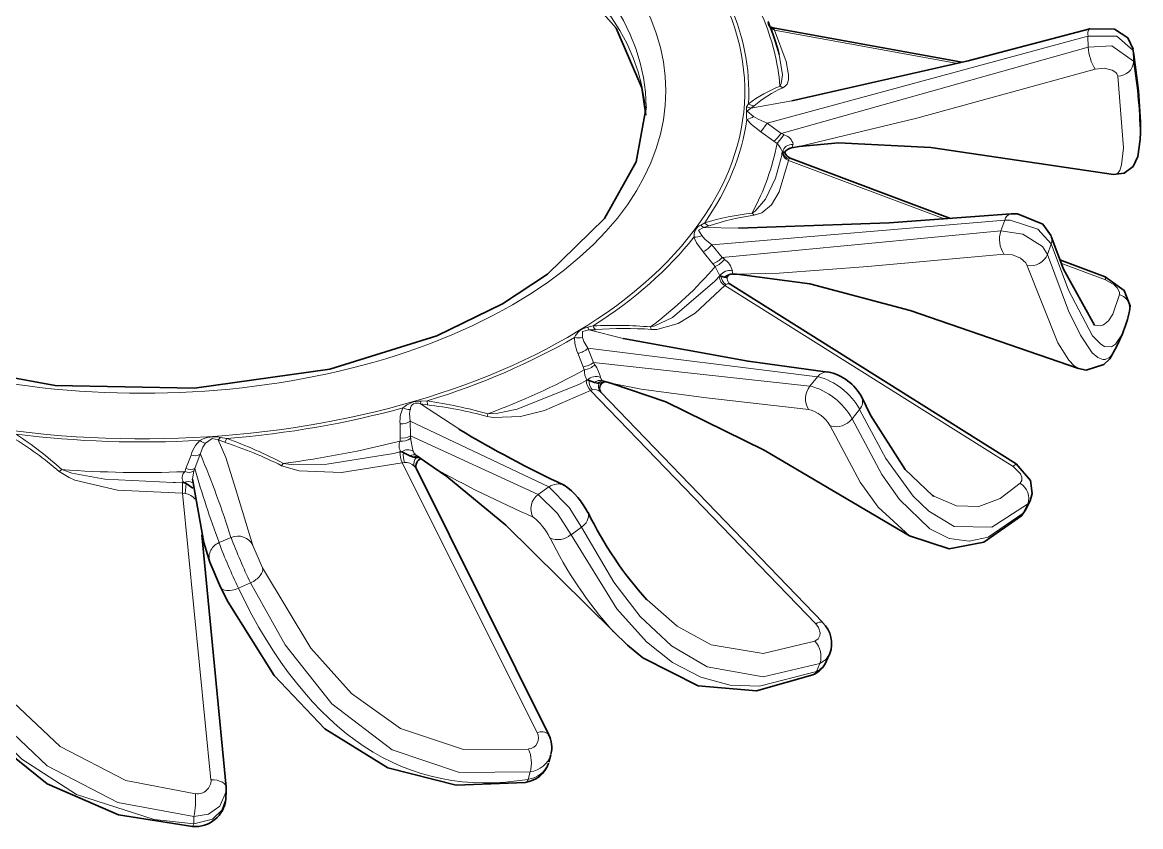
# Model space of a CAD drawing. Extents: x 145 to 857, y 42 to 790.
# Drawn here: x 705.377 to 708.762, y 465.918 to 468.352 of the extents above; entities that cross this region are included whole.
import ezdxf

# ---------------------------------------------------------------- set-up
doc = ezdxf.new("R2010")
doc.units = 0

msp = doc.modelspace()

# ---------------------------------------------------------------- linework, layer by layer
at = {"color": 7, "lineweight": 35, "ltscale": 0.000232085}
msp.add_line((707.6412, 468.3383), (707.6499, 468.335), dxfattribs=at)
at = {"color": 7, "lineweight": 13, "ltscale": 0.000118413}
msp.add_line((707.6527, 468.3311), (707.6499, 468.335), dxfattribs=at)
at = {"color": 7, "lineweight": 35, "ltscale": 0.014519}
msp.add_line((708.2213, 468.2308), (707.6499, 468.335), dxfattribs=at)
at = {"color": 7, "lineweight": 13, "ltscale": 0.025157}
msp.add_line((708.6027, 468.3098), (707.6316, 468.046), dxfattribs=at)
at = {"color": 7, "lineweight": 13, "ltscale": 0.000311298}
msp.add_line((707.643, 468.3328), (707.6543, 468.3275), dxfattribs=at)
at = {"color": 7, "lineweight": 13, "ltscale": 9.90794e-05}
msp.add_line((707.6543, 468.3275), (707.6527, 468.3311), dxfattribs=at)
at = {"color": 7, "lineweight": 13, "ltscale": 0.014057}
msp.add_line((708.2076, 468.2273), (707.6543, 468.3275), dxfattribs=at)
at = {"color": 7, "lineweight": 13, "ltscale": 0.000825777}
msp.add_line((708.6027, 468.3098), (708.6035, 468.2768), dxfattribs=at)
at = {"color": 7, "lineweight": 13, "ltscale": 0.024136}
msp.add_line((707.6741, 468.0156), (708.6035, 468.2768), dxfattribs=at)
at = {"color": 7, "lineweight": 13, "ltscale": 0.000826453}
msp.add_line((708.7395, 468.2668), (708.7411, 468.2338), dxfattribs=at)
at = {"color": 7, "lineweight": 13, "ltscale": 0.000253314}
msp.add_line((707.6707, 468.1588), (707.6793, 468.1536), dxfattribs=at)
at = {"color": 7, "lineweight": 13, "ltscale": 0.000273261}
msp.add_line((707.5752, 468.1053), (707.5689, 468.0963), dxfattribs=at)
at = {"color": 7, "lineweight": 13, "ltscale": 0.000346264}
msp.add_line((707.5689, 468.0963), (707.582, 468.0917), dxfattribs=at)
at = {"color": 7, "lineweight": 13, "ltscale": 0.003154}
msp.add_line((707.7062, 468.1139), (707.582, 468.0917), dxfattribs=at)
at = {"color": 7, "lineweight": 13, "ltscale": 0.000316587}
msp.add_line((707.5924, 468.0989), (707.582, 468.0917), dxfattribs=at)
at = {"color": 7, "lineweight": 13, "ltscale": 0.000411555}
msp.add_line((707.5906, 468.067), (707.6046, 468.0583), dxfattribs=at)
at = {"color": 7, "lineweight": 13, "ltscale": 0.000519169}
msp.add_line((707.5705, 468.0578), (707.5848, 468.0427), dxfattribs=at)
at = {"color": 7, "lineweight": 13, "ltscale": 0.000893185}
msp.add_line((707.6129, 468.0206), (707.5848, 468.0427), dxfattribs=at)
at = {"color": 7, "lineweight": 13, "ltscale": 0.000742921}
msp.add_line((707.6316, 468.046), (707.6046, 468.0583), dxfattribs=at)
at = {"color": 7, "lineweight": 13, "ltscale": 0.000788289}
msp.add_line((707.6129, 468.0206), (707.6316, 468.046), dxfattribs=at)
at = {"color": 7, "lineweight": 13, "ltscale": 0.001306}
msp.add_line((707.6741, 468.0156), (707.6316, 468.046), dxfattribs=at)
at = {"color": 7, "lineweight": 13, "ltscale": 0.001222}
msp.add_line((707.6523, 467.9917), (707.6129, 468.0206), dxfattribs=at)
at = {"color": 7, "lineweight": 13, "ltscale": 0.000857448}
msp.add_line((707.6617, 467.9847), (707.6829, 468.0117), dxfattribs=at)
at = {"color": 7, "lineweight": 13, "ltscale": 0.000240451}
msp.add_line((707.6829, 468.0117), (707.6741, 468.0156), dxfattribs=at)
at = {"color": 7, "lineweight": 35, "ltscale": 0.000510853}
msp.add_line((708.7607, 467.9975), (708.7616, 468.0179), dxfattribs=at)
at = {"color": 7, "lineweight": 13, "ltscale": 0.000293732}
msp.add_line((707.6617, 467.9847), (707.6523, 467.9917), dxfattribs=at)
at = {"color": 7, "lineweight": 13, "ltscale": 7.24913e-05}
msp.add_line((707.7047, 467.9716), (707.7072, 467.973), dxfattribs=at)
at = {"color": 7, "lineweight": 35, "ltscale": 0.000596424}
msp.add_line((707.7289, 467.9757), (707.7054, 467.9716), dxfattribs=at)
at = {"color": 7, "lineweight": 13, "ltscale": 0.00023688}
msp.add_line((707.7072, 467.973), (707.7097, 467.9822), dxfattribs=at)
at = {"color": 7, "lineweight": 35, "ltscale": 2.63408e-05}
msp.add_line((707.6796, 467.9595), (707.6785, 467.9597), dxfattribs=at)
at = {"color": 7, "lineweight": 35, "ltscale": 0.000121557}
msp.add_line((707.6796, 467.9595), (707.6841, 467.9577), dxfattribs=at)
at = {"color": 7, "lineweight": 13, "ltscale": 9.55839e-05}
msp.add_line((707.6967, 467.9335), (707.6978, 467.9372), dxfattribs=at)
at = {"color": 7, "lineweight": 13, "ltscale": 0.012574}
msp.add_line((708.1675, 467.7566), (707.6967, 467.9335), dxfattribs=at)
at = {"color": 7, "lineweight": 35, "ltscale": 0.012947}
msp.add_line((708.1863, 467.758), (707.7017, 467.9408), dxfattribs=at)
at = {"color": 7, "lineweight": 13, "ltscale": 0.000222204}
msp.add_line((707.5861, 467.7744), (707.592, 467.7677), dxfattribs=at)
at = {"color": 7, "lineweight": 13, "ltscale": 0.000351473}
msp.add_line((707.4429, 467.7452), (707.4308, 467.7381), dxfattribs=at)
at = {"color": 7, "lineweight": 13, "ltscale": 0.000280505}
msp.add_line((707.4308, 467.7381), (707.4396, 467.7312), dxfattribs=at)
at = {"color": 7, "lineweight": 13, "ltscale": 0.000419827}
msp.add_line((707.4558, 467.7357), (707.4396, 467.7312), dxfattribs=at)
at = {"color": 7, "lineweight": 13, "ltscale": 0.002645}
msp.add_line((707.5454, 467.7291), (707.4396, 467.7312), dxfattribs=at)
at = {"color": 7, "lineweight": 13, "ltscale": 0.022239}
msp.add_line((708.3509, 467.7527), (707.4645, 467.6779), dxfattribs=at)
at = {"color": 7, "lineweight": 13, "ltscale": 0.000852771}
msp.add_line((708.3509, 467.7527), (708.3389, 467.7207), dxfattribs=at)
at = {"color": 7, "lineweight": 13, "ltscale": 0.000477922}
msp.add_line((707.4103, 467.7014), (707.4183, 467.6841), dxfattribs=at)
at = {"color": 7, "lineweight": 13, "ltscale": 0.00036676}
msp.add_line((707.4338, 467.7062), (707.4434, 467.6951), dxfattribs=at)
at = {"color": 7, "lineweight": 13, "ltscale": 0.000681096}
msp.add_line((707.4645, 467.6779), (707.4434, 467.6951), dxfattribs=at)
at = {"color": 7, "lineweight": 13, "ltscale": 0.021166}
msp.add_line((707.4961, 467.64), (708.3389, 467.7207), dxfattribs=at)
at = {"color": 7, "lineweight": 13, "ltscale": 0.00083863}
msp.add_line((707.4384, 467.6572), (707.4183, 467.6841), dxfattribs=at)
at = {"color": 7, "lineweight": 13, "ltscale": 0.001159}
msp.add_line((707.4677, 467.6212), (707.4384, 467.6572), dxfattribs=at)
at = {"color": 7, "lineweight": 13, "ltscale": 0.001235}
msp.add_line((707.4961, 467.64), (707.4645, 467.6779), dxfattribs=at)
at = {"color": 7, "lineweight": 13, "ltscale": 0.000849157}
msp.add_line((708.4915, 467.6814), (708.4802, 467.6494), dxfattribs=at)
at = {"color": 7, "lineweight": 13, "ltscale": 0.000219239}
msp.add_line((707.5029, 467.6345), (707.4961, 467.64), dxfattribs=at)
at = {"color": 7, "lineweight": 35, "ltscale": 0.003667}
msp.add_line((708.6547, 467.581), (708.5175, 467.6329), dxfattribs=at)
at = {"color": 7, "lineweight": 13, "ltscale": 0.003597}
msp.add_line((708.6557, 467.5724), (708.5211, 467.6232), dxfattribs=at)
at = {"color": 7, "lineweight": 13, "ltscale": 0.000276908}
msp.add_line((707.4745, 467.6125), (707.4677, 467.6212), dxfattribs=at)
at = {"color": 7, "lineweight": 13, "ltscale": 0.000793681}
msp.add_line((707.4884, 467.584), (707.4745, 467.6125), dxfattribs=at)
at = {"color": 7, "lineweight": 13, "ltscale": 0.000232225}
msp.add_line((707.5281, 467.5908), (707.5262, 467.5999), dxfattribs=at)
at = {"color": 7, "lineweight": 35, "ltscale": 6.87027e-05}
msp.add_line((707.5294, 467.5894), (707.5267, 467.5893), dxfattribs=at)
at = {"color": 7, "lineweight": 13, "ltscale": 4.9679e-05}
msp.add_line((707.5295, 467.5894), (707.5281, 467.5908), dxfattribs=at)
at = {"color": 7, "lineweight": 35, "ltscale": 0.000259471}
msp.add_line((707.5295, 467.5894), (707.5399, 467.5892), dxfattribs=at)
at = {"color": 7, "lineweight": 13, "ltscale": 0.000124198}
msp.add_line((707.4773, 467.5719), (707.4739, 467.5682), dxfattribs=at)
at = {"color": 7, "lineweight": 13, "ltscale": 0.000344798}
msp.add_line((707.4865, 467.5822), (707.4773, 467.5719), dxfattribs=at)
at = {"color": 7, "lineweight": 13, "ltscale": 7.29276e-05}
msp.add_line((707.4865, 467.5822), (707.4884, 467.5844), dxfattribs=at)
at = {"color": 7, "lineweight": 35, "ltscale": 8.07996e-05}
msp.add_line((707.4918, 467.5837), (707.4886, 467.5844), dxfattribs=at)
at = {"color": 7, "lineweight": 35, "ltscale": 0.000293477}
msp.add_line((707.4918, 467.5837), (707.503, 467.5803), dxfattribs=at)
at = {"color": 7, "lineweight": 35, "ltscale": 0.000123994}
msp.add_line((707.503, 467.5803), (707.5079, 467.5799), dxfattribs=at)
at = {"color": 7, "lineweight": 13, "ltscale": 0.000120002}
msp.add_line((707.5032, 467.5549), (707.5068, 467.558), dxfattribs=at)
at = {"color": 7, "lineweight": 13, "ltscale": 0.025763}
msp.add_line((708.3762, 467.0073), (707.5032, 467.5549), dxfattribs=at)
at = {"color": 7, "lineweight": 35, "ltscale": 6.44176e-05}
msp.add_line((707.5104, 467.5807), (707.5079, 467.5799), dxfattribs=at)
at = {"color": 7, "lineweight": 35, "ltscale": 9.2778e-05}
msp.add_line((707.5106, 467.5809), (707.5136, 467.5831), dxfattribs=at)
at = {"color": 7, "lineweight": 35, "ltscale": 0.000139524}
msp.add_line((707.5203, 467.5589), (707.5161, 467.5626), dxfattribs=at)
at = {"color": 7, "lineweight": 35, "ltscale": 0.025541}
msp.add_line((708.3851, 467.0151), (707.5203, 467.5589), dxfattribs=at)
at = {"color": 7, "lineweight": 13, "ltscale": 0.000217465}
msp.add_line((708.6557, 467.5724), (708.6547, 467.581), dxfattribs=at)
at = {"color": 7, "lineweight": 13, "ltscale": 0.000426332}
msp.add_line((707.1053, 467.4329), (707.0887, 467.4287), dxfattribs=at)
at = {"color": 7, "lineweight": 13, "ltscale": 0.000222712}
msp.add_line((707.0887, 467.4287), (707.0923, 467.4206), dxfattribs=at)
at = {"color": 7, "lineweight": 13, "ltscale": 0.000497863}
msp.add_line((707.1122, 467.4214), (707.0923, 467.4206), dxfattribs=at)
at = {"color": 7, "lineweight": 13, "ltscale": 0.002683}
msp.add_line((707.1964, 467.3944), (707.0923, 467.4206), dxfattribs=at)
at = {"color": 7, "lineweight": 13, "ltscale": 0.000196436}
msp.add_line((707.2789, 467.4298), (707.2812, 467.4223), dxfattribs=at)
at = {"color": 7, "lineweight": 13, "ltscale": 0.000455843}
msp.add_line((707.0488, 467.3982), (707.0495, 467.38), dxfattribs=at)
at = {"color": 7, "lineweight": 13, "ltscale": 0.000327425}
msp.add_line((707.0728, 467.3982), (707.0767, 467.3857), dxfattribs=at)
at = {"color": 7, "lineweight": 13, "ltscale": 0.000605432}
msp.add_line((707.0894, 467.3651), (707.0767, 467.3857), dxfattribs=at)
at = {"color": 7, "lineweight": 35, "ltscale": 0.001035}
msp.add_line((708.6907, 467.3714), (708.7073, 467.4093), dxfattribs=at)
at = {"color": 7, "lineweight": 13, "ltscale": 0.017505}
msp.add_line((707.7842, 467.2788), (707.0894, 467.3651), dxfattribs=at)
at = {"color": 7, "lineweight": 13, "ltscale": 0.001154}
msp.add_line((707.1063, 467.3221), (707.0894, 467.3651), dxfattribs=at)
at = {"color": 7, "lineweight": 13, "ltscale": 0.001086}
msp.add_line((707.0746, 467.3095), (707.059, 467.35), dxfattribs=at)
at = {"color": 7, "lineweight": 13, "ltscale": 0.01646}
msp.add_line((707.1063, 467.3221), (707.7608, 467.2505), dxfattribs=at)
at = {"color": 7, "lineweight": 13, "ltscale": 0.000195229}
msp.add_line((707.1104, 467.3155), (707.1063, 467.3221), dxfattribs=at)
at = {"color": 7, "lineweight": 13, "ltscale": 0.000258969}
msp.add_line((707.0782, 467.2998), (707.0746, 467.3095), dxfattribs=at)
at = {"color": 7, "lineweight": 13, "ltscale": 0.000151516}
msp.add_line((707.0695, 467.2598), (707.0641, 467.257), dxfattribs=at)
at = {"color": 7, "lineweight": 13, "ltscale": 0.000421145}
msp.add_line((707.0844, 467.2676), (707.0695, 467.2598), dxfattribs=at)
at = {"color": 7, "lineweight": 35, "ltscale": 0.000127015}
msp.add_line((707.0927, 467.2678), (707.0878, 467.2692), dxfattribs=at)
at = {"color": 7, "lineweight": 35, "ltscale": 0.000441834}
msp.add_line((707.0927, 467.2678), (707.1093, 467.2615), dxfattribs=at)
at = {"color": 7, "lineweight": 35, "ltscale": 0.000219965}
msp.add_line((707.1093, 467.2615), (707.1179, 467.2597), dxfattribs=at)
at = {"color": 7, "lineweight": 35, "ltscale": 0.000126685}
msp.add_line((707.1229, 467.2598), (707.1179, 467.2597), dxfattribs=at)
at = {"color": 7, "lineweight": 35, "ltscale": 0.000278703}
msp.add_line((707.1234, 467.2598), (707.1344, 467.2613), dxfattribs=at)
at = {"color": 7, "lineweight": 13, "ltscale": 0.000139409}
msp.add_line((707.1385, 467.2649), (707.1334, 467.2669), dxfattribs=at)
at = {"color": 7, "lineweight": 35, "ltscale": 9.91821e-05}
msp.add_line((707.1371, 467.2628), (707.1337, 467.2608), dxfattribs=at)
at = {"color": 7, "lineweight": 35, "ltscale": 2.79802e-05}
msp.add_line((707.1358, 467.2654), (707.1369, 467.2652), dxfattribs=at)
at = {"color": 7, "lineweight": 35, "ltscale": 0.000573832}
msp.add_line((707.1591, 467.2594), (707.1369, 467.2652), dxfattribs=at)
at = {"color": 7, "lineweight": 35, "ltscale": 0.000153009}
msp.add_line((707.1371, 467.2628), (707.1428, 467.2651), dxfattribs=at)
at = {"color": 7, "lineweight": 13, "ltscale": 0.00091902}
msp.add_line((707.7842, 467.2788), (707.7608, 467.2505), dxfattribs=at)
at = {"color": 7, "lineweight": 13, "ltscale": 0.000154144}
msp.add_line((707.097, 467.2372), (707.1027, 467.2395), dxfattribs=at)
at = {"color": 7, "lineweight": 13, "ltscale": 0.024534}
msp.add_line((707.7787, 466.5314), (707.097, 467.2372), dxfattribs=at)
at = {"color": 7, "lineweight": 35, "ltscale": 0.024218}
msp.add_line((707.8002, 466.5349), (707.1281, 467.2326), dxfattribs=at)
at = {"color": 7, "lineweight": 13, "ltscale": 0.000470051}
msp.add_line((706.5294, 467.1847), (706.5228, 467.1671), dxfattribs=at)
at = {"color": 7, "lineweight": 13, "ltscale": 0.000213906}
msp.add_line((706.584, 467.2055), (706.582, 467.1972), dxfattribs=at)
at = {"color": 7, "lineweight": 13, "ltscale": 0.003488}
msp.add_line((706.6989, 467.1212), (706.582, 467.1972), dxfattribs=at)
at = {"color": 7, "lineweight": 13, "ltscale": 0.000537716}
msp.add_line((706.6032, 467.1938), (706.582, 467.1972), dxfattribs=at)
at = {"color": 7, "lineweight": 13, "ltscale": 0.0004732}
msp.add_line((706.603, 467.2061), (706.584, 467.2055), dxfattribs=at)
at = {"color": 7, "lineweight": 13, "ltscale": 0.000305237}
msp.add_line((706.603, 467.2061), (706.6032, 467.1938), dxfattribs=at)
at = {"color": 7, "lineweight": 13, "ltscale": 0.000320089}
msp.add_line((706.551, 467.18), (706.5489, 467.1674), dxfattribs=at)
at = {"color": 7, "lineweight": 13, "ltscale": 0.00056004}
msp.add_line((706.5515, 467.1451), (706.5489, 467.1674), dxfattribs=at)
at = {"color": 7, "lineweight": 13, "ltscale": 0.000194512}
msp.add_line((706.7862, 467.1667), (706.7847, 467.1591), dxfattribs=at)
at = {"color": 7, "lineweight": 13, "ltscale": 0.000915081}
msp.add_line((707.9117, 467.1803), (707.8888, 467.1517), dxfattribs=at)
at = {"color": 7, "lineweight": 13, "ltscale": 0.001051}
msp.add_line((706.5207, 467.0942), (706.5206, 467.1363), dxfattribs=at)
at = {"color": 7, "lineweight": 13, "ltscale": 0.011616}
msp.add_line((706.9711, 466.9454), (706.5515, 467.1451), dxfattribs=at)
at = {"color": 7, "lineweight": 13, "ltscale": 0.001116}
msp.add_line((706.5518, 467.1005), (706.5515, 467.1451), dxfattribs=at)
at = {"color": 7, "lineweight": 13, "ltscale": 0.000511094}
msp.add_line((705.9148, 467.0865), (705.9016, 467.0709), dxfattribs=at)
at = {"color": 7, "lineweight": 13, "ltscale": 0.000262207}
msp.add_line((705.9775, 467.0955), (705.97, 467.0881), dxfattribs=at)
at = {"color": 7, "lineweight": 13, "ltscale": 0.000536487}
msp.add_line((705.9901, 467.0806), (705.97, 467.0881), dxfattribs=at)
at = {"color": 7, "lineweight": 13, "ltscale": 0.000484656}
msp.add_line((705.9966, 467.0922), (705.9775, 467.0955), dxfattribs=at)
at = {"color": 7, "lineweight": 13, "ltscale": 0.000332729}
msp.add_line((705.9966, 467.0922), (705.9901, 467.0806), dxfattribs=at)
at = {"color": 7, "lineweight": 13, "ltscale": 0.000252574}
msp.add_line((706.5205, 467.0841), (706.5207, 467.0942), dxfattribs=at)
at = {"color": 7, "lineweight": 13, "ltscale": 0.010652}
msp.add_line((706.5518, 467.1005), (706.939, 466.9228), dxfattribs=at)
at = {"color": 7, "lineweight": 13, "ltscale": 0.000179989}
for p, q in [((706.5527, 467.0933), (706.5518, 467.1005)), ((706.5272, 467.019), (706.5343, 467.02))]:
    msp.add_line(p, q, dxfattribs=at)
at = {"color": 7, "lineweight": 13, "ltscale": 0.000575514}
msp.add_line((705.9158, 467.0446), (705.9235, 467.0663), dxfattribs=at)
at = {"color": 7, "lineweight": 13, "ltscale": 0.000351688}
msp.add_line((705.9314, 467.078), (705.9235, 467.0663), dxfattribs=at)
at = {"color": 7, "lineweight": 13, "ltscale": 0.000173784}
msp.add_line((706.5013, 467.047), (706.4946, 467.0454), dxfattribs=at)
at = {"color": 7, "lineweight": 13, "ltscale": 0.000481506}
msp.add_line((706.5201, 467.0514), (706.5013, 467.047), dxfattribs=at)
at = {"color": 7, "lineweight": 35, "ltscale": 0.000163504}
msp.add_line((706.5305, 467.0496), (706.5245, 467.0521), dxfattribs=at)
at = {"color": 7, "lineweight": 35, "ltscale": 0.000556151}
msp.add_line((706.5305, 467.0496), (706.5504, 467.0397), dxfattribs=at)
at = {"color": 7, "lineweight": 13, "ltscale": 0.001085}
msp.add_line((705.8726, 467.0013), (705.8881, 467.0418), dxfattribs=at)
at = {"color": 7, "lineweight": 13, "ltscale": 0.001151}
msp.add_line((705.8994, 467.0016), (705.9158, 467.0446), dxfattribs=at)
at = {"color": 7, "lineweight": 13, "ltscale": 0.000214846}
msp.add_line((706.1672, 467.0167), (706.1621, 467.0098), dxfattribs=at)
at = {"color": 7, "lineweight": 13, "ltscale": 0.02283}
msp.add_line((706.9354, 466.2022), (706.5272, 467.019), dxfattribs=at)
at = {"color": 7, "lineweight": 35, "ltscale": 0.000296517}
msp.add_line((706.5504, 467.0397), (706.5616, 467.0359), dxfattribs=at)
at = {"color": 7, "lineweight": 35, "ltscale": 0.000177732}
msp.add_line((706.5687, 467.0347), (706.5616, 467.0359), dxfattribs=at)
at = {"color": 7, "lineweight": 35, "ltscale": 0.001585}
msp.add_line((706.6204, 467.0052), (706.5687, 467.0419), dxfattribs=at)
at = {"color": 7, "lineweight": 35, "ltscale": 0.000254398}
msp.add_line((706.5692, 467.0347), (706.5793, 467.0337), dxfattribs=at)
at = {"color": 7, "lineweight": 13, "ltscale": 0.000297923}
msp.add_line((708.3762, 467.0073), (708.3851, 467.0151), dxfattribs=at)
at = {"color": 7, "lineweight": 13, "ltscale": 0.000247589}
msp.add_line((705.4968, 466.998), (705.4886, 466.9925), dxfattribs=at)
at = {"color": 7, "lineweight": 13, "ltscale": 0.000260116}
msp.add_line((705.8687, 466.9916), (705.8726, 467.0013), dxfattribs=at)
at = {"color": 7, "lineweight": 13, "ltscale": 0.000640708}
msp.add_line((705.8924, 466.9694), (705.8969, 466.9947), dxfattribs=at)
at = {"color": 7, "lineweight": 13, "ltscale": 0.000185576}
msp.add_line((705.8969, 466.9947), (705.8994, 467.0016), dxfattribs=at)
at = {"color": 7, "lineweight": 13, "ltscale": 0.00026739}
msp.add_line((706.5635, 467.0087), (706.5701, 467.0002), dxfattribs=at)
at = {"color": 7, "lineweight": 35, "ltscale": 0.022477}
msp.add_line((706.9706, 466.1953), (706.5701, 467.0002), dxfattribs=at)
at = {"color": 7, "lineweight": 13, "ltscale": 0.000181594}
msp.add_line((705.8414, 466.9592), (705.8341, 466.9591), dxfattribs=at)
at = {"color": 7, "lineweight": 13, "ltscale": 0.000508264}
msp.add_line((705.8618, 466.9597), (705.8414, 466.9592), dxfattribs=at)
at = {"color": 7, "lineweight": 13, "ltscale": 0.000829485}
msp.add_line((705.8618, 466.9597), (705.8624, 466.9265), dxfattribs=at)
at = {"color": 7, "lineweight": 35, "ltscale": 0.000187765}
msp.add_line((705.873, 466.9556), (705.8666, 466.9594), dxfattribs=at)
at = {"color": 7, "lineweight": 13, "ltscale": 0.000746704}
msp.add_line((705.873, 466.9556), (705.8701, 466.9259), dxfattribs=at)
at = {"color": 7, "lineweight": 35, "ltscale": 0.000626354}
msp.add_line((705.873, 466.9556), (705.8938, 466.9416), dxfattribs=at)
at = {"color": 7, "lineweight": 13, "ltscale": 0.000981363}
msp.add_line((706.9711, 466.9454), (706.939, 466.9228), dxfattribs=at)
at = {"color": 7, "lineweight": 13, "ltscale": 0.021783}
msp.add_line((705.948, 466.0594), (705.8624, 466.9265), dxfattribs=at)
at = {"color": 7, "lineweight": 13, "ltscale": 0.000192806}
msp.add_line((705.8624, 466.9265), (705.8701, 466.9259), dxfattribs=at)
at = {"color": 7, "lineweight": 35, "ltscale": 0.000135872}
msp.add_line((708.1365, 466.9172), (708.1319, 466.9201), dxfattribs=at)
at = {"color": 7, "lineweight": 13, "ltscale": 0.000744512}
msp.add_line((708.407, 466.8665), (708.4201, 466.8932), dxfattribs=at)
at = {"color": 7, "lineweight": 35, "ltscale": 0.000742449}
msp.add_line((708.4147, 466.8774), (708.4279, 466.904), dxfattribs=at)
at = {"color": 7, "lineweight": 13, "ltscale": 0.000332411}
msp.add_line((708.4201, 466.8932), (708.4279, 466.904), dxfattribs=at)
at = {"color": 7, "lineweight": 35, "ltscale": 0.000578437}
msp.add_line((708.4147, 466.8774), (708.4012, 466.8586), dxfattribs=at)
at = {"color": 7, "lineweight": 13, "ltscale": 0.000244455}
msp.add_line((708.407, 466.8665), (708.4012, 466.8586), dxfattribs=at)
at = {"color": 7, "lineweight": 13, "ltscale": 0.000334014}
msp.add_line((708.4147, 466.8774), (708.407, 466.8665), dxfattribs=at)
at = {"color": 7, "lineweight": 13, "ltscale": 0.000978365}
msp.add_line((707.0699, 466.8239), (707.0383, 466.8009), dxfattribs=at)
at = {"color": 7, "lineweight": 35, "ltscale": 0.019178}
msp.add_line((705.994, 466.0369), (705.9202, 466.8004), dxfattribs=at)
at = {"color": 7, "lineweight": 13, "ltscale": 0.000998784}
msp.add_line((706.0094, 466.7927), (705.9727, 466.777), dxfattribs=at)
at = {"color": 7, "lineweight": 13, "ltscale": 0.00186}
msp.add_line((706.1042, 466.7006), (706.0746, 466.7688), dxfattribs=at)
at = {"color": 7, "lineweight": 35, "ltscale": 0.002066}
msp.add_line((705.9445, 466.7179), (705.9771, 466.642), dxfattribs=at)
at = {"color": 7, "lineweight": 13, "ltscale": 0.000999618}
msp.add_line((706.0678, 466.6552), (706.0312, 466.6391), dxfattribs=at)
at = {"color": 7, "lineweight": 35, "ltscale": 0.001471}
msp.add_line((707.1669, 466.5076), (707.2091, 466.4666), dxfattribs=at)
at = {"color": 7, "lineweight": 35, "ltscale": 0.000665997}
msp.add_line((707.8108, 466.417), (707.8212, 466.4415), dxfattribs=at)
at = {"color": 7, "lineweight": 13, "ltscale": 0.00065966}
msp.add_line((707.781, 466.3872), (707.791, 466.4116), dxfattribs=at)
at = {"color": 7, "lineweight": 35, "ltscale": 0.000591522}
msp.add_line((706.9707, 466.1124), (706.9769, 466.1353), dxfattribs=at)
at = {"color": 7, "lineweight": 13, "ltscale": 0.000586948}
msp.add_line((706.9089, 466.0605), (706.9147, 466.0833), dxfattribs=at)
at = {"color": 7, "lineweight": 35, "ltscale": 0.000328121}
msp.add_line((705.994, 466.0369), (705.9943, 466.0237), dxfattribs=at)
at = {"color": 7, "lineweight": 35, "ltscale": 0.000551774}
msp.add_line((705.993, 466.0017), (705.9943, 466.0237), dxfattribs=at)
at = {"color": 7, "lineweight": 13, "ltscale": 0.000554197}
msp.add_line((705.8959, 465.9257), (705.8966, 465.9478), dxfattribs=at)
at = {"color": 7, "lineweight": 13, "ltscale": 0.000222099}
msp.add_line((705.8959, 465.9257), (705.8923, 465.9175), dxfattribs=at)
at = {"color": 7, "lineweight": 35}
for points in [[(704.6495, 468.6412), (704.9371, 468.7715), (705.2728, 468.8596), (705.6894, 468.9007), (706.1099, 468.8754), (706.5016, 468.7857), (706.7967, 468.6604), (707.0286, 468.5007), (707.1744, 468.334), (707.2529, 468.1536), (707.2646, 468.0705)], [(707.7062, 468.1139), (708.2398, 468.2355), (708.6084, 468.3323)], [(708.6084, 468.3323), (708.6834, 468.3306), (708.7236, 468.3043), (708.7392, 468.2701)], [(704.2153, 468.0951), (704.2449, 467.9292), (704.3408, 467.7582), (704.5137, 467.5899), (704.7655, 467.4395), (705.0754, 467.3265), (705.4769, 467.253), (705.8988, 467.2447), (706.3084, 467.3023), (706.6317, 467.403), (706.831, 467.5)], [(707.2653, 468.0951), (707.2357, 467.9292), (707.1397, 467.7582), (706.9669, 467.5899), (706.831, 467.5)], [(708.7607, 467.9975), (708.7542, 467.946), (708.7401, 467.9157), (708.7129, 467.8947), (708.6803, 467.8914)], [(708.6803, 467.8914), (708.1271, 467.9727), (707.8479, 467.9871), (707.7289, 467.9757)], [(707.5454, 467.7291), (708.0009, 467.7448), (708.3701, 467.7724)], [(708.4914, 467.705), (708.4658, 467.7407), (708.3892, 467.7723), (708.3701, 467.7724)], [(708.6225, 467.4354), (708.5284, 467.6047), (708.4918, 467.7038)], [(708.5743, 467.3039), (708.0645, 467.4791), (707.761, 467.5604), (707.5399, 467.5892)], [(708.6547, 467.581), (708.7123, 467.5399), (708.7302, 467.4941), (708.7286, 467.478)], [(707.1964, 467.3944), (707.5741, 467.326), (707.8156, 467.2934)], [(708.6907, 467.3714), (708.6686, 467.3333), (708.6512, 467.316), (708.5971, 467.299), (708.5743, 467.3039)], [(708.0629, 466.798), (707.6227, 467.0569), (707.3247, 467.2029), (707.1591, 467.2594)], [(708.1319, 466.9201), (708.0491, 466.998), (707.9449, 467.1628), (707.9182, 467.217)], [(708.3851, 467.0151), (708.4288, 466.9653), (708.4344, 466.926), (708.4279, 466.904)], [(707.1669, 466.5076), (706.8408, 466.8302), (706.6622, 466.9768), (706.6204, 467.0052)], [(705.8924, 466.9694), (705.9266, 466.7775), (705.9445, 466.7179)], [(708.4012, 466.8586), (708.288, 466.7787), (708.1829, 466.7587), (708.0629, 466.798)], [(705.8923, 465.9175), (705.6686, 465.9532), (705.4529, 466.0471), (705.2583, 466.2025), (705.106, 466.3936), (704.951, 466.6917)], [(706.8999, 466.0511), (706.6909, 466.0429), (706.4841, 466.095), (706.2929, 466.2131), (706.1395, 466.3748), (706.0001, 466.5964), (705.9771, 466.642)], [(707.7703, 466.3765), (707.5992, 466.3289), (707.4227, 466.3434), (707.2554, 466.4283), (707.2091, 466.4666)]]:
    msp.add_lwpolyline(points, dxfattribs=at)
at = {"color": 7, "lineweight": 13}
for points in [[(707.6543, 468.3275), (707.689, 468.233), (707.6967, 468.1925), (707.6962, 468.1776), (707.6919, 468.1648), (707.6876, 468.1591), (707.6793, 468.1536)], [(708.7395, 468.2668), (708.6904, 468.3093), (708.6027, 468.3098)], [(708.6035, 468.2768), (708.6751, 468.2803), (708.7411, 468.2338)], [(707.6682, 468.2541), (707.6781, 468.1931), (707.6747, 468.1666), (707.6707, 468.1588)], [(707.7289, 467.9757), (708.0851, 468.0613), (708.625, 468.2097)], [(708.625, 468.2097), (708.6516, 468.2126), (708.6763, 468.207), (708.6868, 468.2002), (708.6906, 468.1958), (708.6934, 468.1884)], [(708.6934, 468.1884), (708.71, 467.9714), (708.7048, 467.9206), (708.699, 467.9037), (708.6918, 467.8943), (708.6803, 467.8914)], [(707.5689, 468.0963), (707.5688, 468.0616), (707.5705, 468.0578)], [(707.582, 468.0917), (707.5714, 468.0826), (707.5906, 468.067)], [(707.6771, 467.9526), (707.6569, 467.8801), (707.6267, 467.8164), (707.595, 467.7799), (707.5861, 467.7744)], [(707.6967, 467.9335), (707.6678, 467.8382), (707.6446, 467.7996), (707.6152, 467.775), (707.592, 467.7677)], [(707.4396, 467.7312), (707.4239, 467.723), (707.4338, 467.7062)], [(708.4915, 467.6814), (708.4514, 467.7256), (708.3677, 467.7528), (708.3509, 467.7527)], [(708.3389, 467.7207), (708.4061, 467.7104), (708.4651, 467.6732), (708.4802, 467.6494)], [(708.7073, 467.4093), (708.6863, 467.3772), (708.674, 467.3698), (708.6533, 467.3709), (708.6414, 467.3777), (708.6167, 467.4031), (708.544, 467.541), (708.4915, 467.6814)], [(707.5399, 467.5892), (707.6683, 467.5923), (707.937, 467.6129), (708.3488, 467.6505)], [(708.3488, 467.6505), (708.3741, 467.648), (708.3985, 467.6376), (708.4148, 467.6233), (708.4193, 467.615)], [(708.4802, 467.6494), (708.5444, 467.4783), (708.5798, 467.4045), (708.6154, 467.3518), (708.6325, 467.337), (708.6476, 467.3312), (708.6548, 467.3314), (708.6682, 467.3377), (708.6763, 467.346), (708.6907, 467.3714)], [(708.4193, 467.615), (708.5117, 467.3818), (708.5446, 467.3288), (708.5607, 467.3121), (708.5743, 467.3039)], [(707.4739, 467.5682), (707.3454, 467.4587), (707.2913, 467.433), (707.2789, 467.4298)], [(707.5032, 467.5549), (707.4139, 467.4714), (707.3629, 467.4406), (707.2978, 467.4223), (707.2812, 467.4223)], [(708.6986, 467.5284), (708.6987, 467.5341), (708.6924, 467.5469), (708.6825, 467.557), (708.6557, 467.5724)], [(708.6986, 467.5284), (708.6782, 467.468), (708.6653, 467.4482), (708.6503, 467.4363), (708.642, 467.4335), (708.6223, 467.4354)], [(707.0923, 467.4206), (707.0726, 467.4161), (707.0728, 467.3982)], [(707.064, 467.257), (706.8752, 467.1809), (706.8166, 467.1688), (706.7862, 467.1667)], [(707.1591, 467.2594), (707.2505, 467.2416), (707.4483, 467.2153), (707.7578, 467.1795)], [(707.097, 467.2372), (706.9581, 467.1771), (706.8855, 467.1588), (706.8029, 467.1555), (706.7847, 467.1591)], [(707.8888, 467.1517), (707.9787, 466.9835), (708.0322, 466.9078), (708.1245, 466.819), (708.1832, 466.7899), (708.2433, 466.7815), (708.3008, 466.7937), (708.407, 466.8665)], [(708.4201, 466.8932), (708.3116, 466.8235), (708.1976, 466.826), (708.1207, 466.8718), (708.0733, 466.9177), (707.9907, 467.0312), (707.9117, 467.1803)], [(707.8221, 467.1303), (707.9135, 466.9605), (707.9683, 466.8845), (708.0629, 466.798)], [(705.97, 467.0881), (705.9515, 467.0925), (705.9314, 467.078)], [(706.0746, 466.7688), (706.0227, 466.9409), (705.9937, 467.0345), (705.97, 467.0881)], [(706.5272, 467.019), (706.343, 466.9895), (706.2155, 466.994), (706.1621, 467.0098)], [(706.4945, 467.0454), (706.2994, 467.014), (706.1994, 467.0125), (706.1672, 467.0167)], [(705.8624, 466.9265), (705.6655, 466.9358), (705.5365, 466.9664), (705.5194, 466.9737), (705.4886, 466.9925)], [(705.834, 466.959), (705.6273, 466.9686), (705.5268, 466.9875), (705.4968, 466.998)], [(708.3979, 466.9567), (708.4026, 466.965), (708.4025, 466.9755), (708.3985, 466.9851), (708.3762, 467.0073)], [(707.0699, 466.8239), (707.0322, 466.8836), (706.9711, 466.9454)], [(708.3979, 466.9567), (708.337, 466.9103), (708.2728, 466.8866), (708.205, 466.8883), (708.1365, 466.9172)], [(706.939, 466.9228), (706.9971, 466.8654), (707.0383, 466.8009)], [(707.791, 466.4116), (707.6195, 466.3705), (707.45, 466.4014), (707.3422, 466.465), (707.2476, 466.5538), (707.1676, 466.657), (707.0699, 466.8239)], [(707.0383, 466.8009), (707.1771, 466.5763), (707.2665, 466.4771), (707.3451, 466.4146), (707.4312, 466.3695), (707.5196, 466.3457), (707.6088, 466.3424), (707.781, 466.3872)], [(705.9017, 466.0169), (705.6901, 466.057), (705.4917, 466.1597), (705.3149, 466.3263), (705.1788, 466.5261), (705.0806, 466.7307)], [(704.989, 466.686), (705.0931, 466.4691), (705.2344, 466.2624), (705.3755, 466.1219), (705.5413, 466.0147), (705.7761, 465.9386), (705.8959, 465.9257)], [(705.8966, 465.9478), (705.6667, 465.9908), (705.452, 466.1014), (705.2664, 466.2771), (705.1255, 466.4859), (705.0262, 466.6945)], [(706.9097, 466.1524), (706.7123, 466.151), (706.5217, 466.2145), (706.3736, 466.3202), (706.2504, 466.4572), (706.1042, 466.7006)], [(706.9147, 466.0833), (706.701, 466.0813), (706.4965, 466.1498), (706.3144, 466.2888), (706.1724, 466.4678), (706.0678, 466.6552)], [(707.7766, 466.4788), (707.6202, 466.4412), (707.4628, 466.4672), (707.3599, 466.5237), (707.2682, 466.6042)], [(707.7766, 466.4788), (707.7863, 466.4857), (707.7915, 466.4957), (707.7922, 466.5036), (707.7873, 466.5199), (707.7787, 466.5314)], [(705.993, 466.0017), (705.9816, 465.967), (705.9529, 465.94), (705.8959, 465.9257)], [(705.8966, 465.9478), (705.9412, 465.9556), (705.9755, 465.9794), (705.9943, 466.0237)]]:
    msp.add_lwpolyline(points, dxfattribs=at)
for centre, radius, start, end in [((707.6572, 468.3552), 0.0244, 193.1185, 259.493), ((708.6257, 468.3172), 0.0236, 139.0614, 197.7758), ((708.7505, 468.286), 0.1472, 183.5973, 211.3061), ((707.1725, 467.9954), 1.5898, 0.8309, 9.8269), ((708.6937, 468.237), 0.0481, 269.6159, 356.124), ((707.172, 467.9785), 1.5892, 0.6828, 9.2414), ((707.8517, 467.726), 0.4692, 112.6932, 126.0882), ((707.8276, 467.823), 0.3624, 114.154, 130.4433), ((707.5936, 468.1281), 0.0292, 231.1218, 267.7861), ((707.5614, 468.1034), 0.0466, 281.2634, 308.7379), ((707.5782, 468.0805), 0.1157, 309.8096, 325.8713), ((707.6749, 467.9755), 0.0362, 10.9189, 77.6433), ((707.6064, 467.9291), 0.0783, 22.714, 45.1779), ((707.7069, 467.9524), 0.0296, 84.8008, 166.4228), ((707.7106, 467.9427), 0.0305, 96.4391, 150.6168), ((707.7053, 467.9599), 0.0276, 185.5306, 251.9432), ((707.7085, 467.9647), 0.0295, 190.2064, 248.7457), ((707.7018, 467.9372), 0.00378, 91.4106, 180.6488), ((707.6905, 466.9036), 0.8771, 96.8323, 106.3915), ((707.6933, 467.0354), 0.7393, 97.8795, 108.7369), ((708.3765, 467.7479), 0.0257, 104.7628, 169.4786), ((707.4437, 467.7075), 0.0331, 112.9294, 190.2144), ((707.4631, 467.7589), 0.0244, 214.1401, 252.4032), ((707.4127, 467.7491), 0.0478, 267.1637, 296.168), ((708.4177, 467.6956), 0.0827, 162.2843, 213.1672), ((708.4598, 467.6931), 0.0338, 339.8051, 20.6233), ((707.399, 467.733), 0.0855, 297.4392, 319.9426), ((707.4443, 467.6873), 0.0701, 289.4428, 317.5756), ((707.4408, 467.6853), 0.0803, 294.8524, 320.7029), ((707.4714, 467.5869), 0.0568, 13.2756, 56.3668), ((708.4272, 467.673), 0.0583, 262.2045, 336.0167), ((707.5184, 467.5651), 0.0356, 77.3287, 145.8584), ((707.526, 467.5605), 0.0303, 85.9951, 139.2974), ((707.5292, 467.5608), 0.0286, 89.3641, 138.0513), ((707.5217, 467.5852), 0.0354, 184.8377, 238.6764), ((707.5266, 467.5869), 0.0349, 185.2203, 235.6429), ((707.5142, 467.5491), 0.0115, 38.3118, 129.7271), ((707.5364, 467.5786), 0.0259, 175.5567, 218.0641), ((708.6852, 467.4858), 0.0441, 338.7045, 72.5067), ((707.0958, 467.3782), 0.0508, 97.9896, 156.9691), ((707.1719, 466.1811), 1.2534, 85.1011, 93.0481), ((707.1274, 467.438), 0.0226, 193.2464, 227.7606), ((707.2043, 466.3152), 1.1098, 86.0258, 94.7608), ((707.0609, 467.4428), 0.0462, 254.7815, 284.8294), ((707.1666, 467.4009), 0.1189, 190.153, 205.3425), ((707.0481, 467.4104), 0.0614, 280.2777, 312.2782), ((707.0715, 467.364), 0.0546, 273.2749, 309.7078), ((707.0705, 467.357), 0.0577, 277.6959, 313.9181), ((707.1279, 467.2967), 0.0494, 176.4261, 214.5407), ((706.9921, 467.241), 0.1399, 14.8649, 32.2112), ((707.8131, 467.2586), 0.035, 85.9252, 145.0003), ((707.1325, 467.2701), 0.0483, 182.8796, 222.7094), ((707.1138, 467.2429), 0.0368, 68.238, 135.2494), ((707.1364, 467.2673), 0.0437, 179.4323, 219.5136), ((707.1265, 467.2419), 0.0261, 74.7862, 131.3306), ((707.1334, 467.2417), 0.0238, 77.6344, 130.7916), ((707.1462, 467.2495), 0.0249, 155.5231, 219.5894), ((707.1434, 467.2797), 0.0163, 190.1357, 231.826), ((707.8099, 467.2126), 0.062, 142.363, 212.444), ((707.7078, 467.0504), 0.2079, 29.2274, 75.1454), ((707.7303, 467.0784), 0.2085, 29.3378, 74.9507), ((707.11, 467.2162), 0.0244, 45.5928, 107.3209), ((707.8864, 467.2042), 0.0345, 316.6541, 21.9006), ((706.5488, 467.2207), 0.0408, 241.7327, 273.0733), ((706.5815, 467.1305), 0.075, 88.1137, 133.9107), ((706.5713, 467.18), 0.0195, 58.2707, 179.936), ((706.3953, 465.7845), 1.4364, 74.2092, 81.6885), ((706.4521, 465.9039), 1.2986, 75.1594, 83.3189), ((706.6229, 467.1449), 0.1025, 167.5441, 184.814), ((707.7318, 467.0798), 0.1036, 29.2472, 75.3882), ((707.8389, 467.1911), 0.0634, 254.4968, 321.7442), ((706.5246, 467.1827), 0.0464, 265.1448, 305.5686), ((704.8186, 466.2131), 1.028, 49.3125, 59.0854), ((704.7207, 466.1372), 1.1592, 47.9632, 56.5735), ((705.9589, 467.0046), 0.0928, 78.3934, 118.2757), ((705.9387, 467.1115), 0.0345, 226.2565, 257.664), ((705.5275, 465.7943), 1.3799, 62.3721, 70.1232), ((706.5477, 467.0701), 0.0302, 152.6156, 217.5535), ((706.5264, 467.1266), 0.0426, 262.0295, 308.2364), ((706.5292, 467.1353), 0.0418, 258.2539, 302.8623), ((706.7415, 467.1086), 0.1892, 184.6217, 197.3997), ((705.9954, 467.01), 0.1119, 146.9846, 163.4835), ((705.605, 465.8943), 1.247, 63.4588, 72.0137), ((706.6024, 467.0525), 0.0824, 180.753, 203.966), ((706.5436, 467.0263), 0.0317, 55.7211, 127.2506), ((706.5958, 467.0427), 0.0656, 173.9802, 200.3166), ((706.5843, 467.0615), 0.025, 202.0746, 236.7183), ((705.8998, 467.0723), 0.0323, 249.0574, 300.025), ((703.1681, 465.8941), 2.9793, 17.5508, 22.7209), ((706.5364, 466.9821), 0.0379, 44.47, 93.2021), ((706.5615, 467.025), 0.0182, 59.817, 127.1555), ((706.5714, 467.0229), 0.0162, 62.6025, 126.9726), ((706.5925, 467.0154), 0.03, 140.3859, 193.0863), ((705.8846, 466.9734), 0.0236, 131.0963, 217.4689), ((705.8812, 467.0178), 0.0285, 244.6, 304.1594), ((705.8866, 467.0268), 0.0286, 241.2261, 296.8784), ((708.79, 467.8315), 3.0077, 196.0193, 200.5203), ((708.2497, 469.9129), 3.3335, 240.7369, 246.5644), ((705.8788, 466.9326), 0.0293, 61.913, 115.4038), ((706.9982, 466.9101), 0.0444, 65.2075, 127.5254), ((708.3712, 466.9107), 0.0527, 340.3367, 59.7783), ((705.8625, 466.8773), 0.0492, 39.4062, 81.1984), ((706.9699, 466.8793), 0.0532, 125.4079, 209.0016), ((706.8134, 466.7147), 0.178, 25.9916, 51.6025), ((707.0522, 466.8593), 0.0387, 296.5538, 13.2176), ((705.9912, 466.7318), 0.0488, 112.3265, 203.6695), ((707.737, 467.4496), 1.8884, 200.8664, 205.4149), ((707.781, 467.4684), 1.8963, 200.8772, 205.3939), ((706.0299, 466.7473), 0.0497, 25.7136, 114.2769), ((706.9985, 466.8442), 0.0581, 244.2336, 312.4865), ((708.0708, 467.3242), 1.2185, 205.844, 222.0938), ((707.7934, 466.5156), 0.0209, 70.68, 132.9166), ((707.7267, 466.4319), 0.0681, 342.4919, 43.2039), ((707.7681, 466.4651), 0.0581, 293.1693, 336.043), ((707.7577, 466.4406), 0.0582, 293.6015, 336.0191), ((707.7608, 466.3966), 0.0223, 295.1606, 335.124), ((706.907, 466.1853), 0.0328, 274.6296, 30.6821), ((706.9498, 466.1735), 0.0312, 47.0922, 116.4973), ((706.8105, 466.1096), 0.1078, 345.8137, 23.3737), ((706.9057, 466.1585), 0.0753, 276.8046, 341.9198), ((706.899, 466.1363), 0.076, 277.4047, 339.4378), ((705.9076, 466.0579), 0.0409, 261.9058, 2.0338), ((706.8956, 466.0637), 0.0135, 288.5101, 346.2868), ((705.5442, 466.0076), 0.3577, 350.3667, 1.4915)]:
    msp.add_arc(centre, radius, start, end, dxfattribs=at)
at = {"color": 7, "lineweight": 35}
for centre, radius, start, end in [((706.9492, 468.0671), 0.7429, 14.5745, 22.7336), ((707.1593, 467.9939), 1.6032, 0.8784, 9.9169), ((707.7106, 467.9419), 0.0302, 99.9405, 148.7778), ((707.7122, 467.9682), 0.0293, 200.7429, 249.1676), ((708.3501, 467.5576), 0.3868, 337.4553, 348.1265), ((707.7842, 467.145), 0.1522, 28.263, 78.0669), ((707.1447, 467.2439), 0.0202, 123.1064, 214.2148), ((708.4485, 470.0222), 3.3884, 238.9056, 245.0099), ((706.5929, 467.0085), 0.0244, 108.6414, 200.0269), ((706.8985, 466.7767), 0.2108, 25.5725, 55.7259), ((708.114, 467.3671), 1.1395, 205.9677, 222.053), ((707.7404, 466.4719), 0.0866, 339.4413, 46.4922), ((707.7398, 466.4475), 0.0773, 293.1865, 336.7197), ((706.894, 466.1569), 0.0857, 346.7558, 26.9352), ((706.8882, 466.1366), 0.0862, 277.5351, 341.7871), ((705.9008, 466.0107), 0.0931, 264.8126, 354.4559)]:
    msp.add_arc(centre, radius, start, end, dxfattribs=at)
at = {"color": 7, "lineweight": 13}
for centre, major_axis, ratio, start_param, end_param in [((705.7402, 468.1441), (-1.8234, 0), 0.57735, 5.846853, 12.130038), ((705.7402, 468.1441), (-1.585, 0), 0.57735, 5.497787, 11.780972), ((705.7402, 468.0951), (-1.525, 0), 0.57735, 3.141593, 6.283184), ((705.7402, 468.0461), (-1.525, 0), 0.57735, 3.170027, 6.253241), ((705.7402, 468.1418), (-1.836, 0), 0.57735, 3.107168, 3.411336), ((705.7402, 468.105), (1.9327, 0), 0.57735, 0.048247, 0.241048), ((705.7402, 468.1418), (-1.836, 0), 0.57735, 2.758102, 3.06227), ((705.7402, 468.105), (1.9327, 0), 0.57735, 5.982366, 6.175167), ((705.7402, 468.1418), (-1.836, 0), 0.57735, 2.409036, 2.713204), ((705.7402, 468.105), (1.9327, 0), 0.57735, 5.6333, 5.826101), ((705.7402, 468.1418), (-1.836, 0), 0.57735, 2.05997, 2.364138), ((705.7402, 468.105), (-1.9327, 0), 0.57735, 2.142642, 2.335443), ((705.7402, 468.1418), (-1.836, 0), 0.57735, 1.710904, 2.015072), ((705.7402, 468.1418), (-1.836, 0), 0.57735, 1.361838, 1.666006), ((705.7402, 468.105), (-1.9327, 0), 0.57735, 1.793576, 1.986377), ((705.7402, 468.105), (-1.9327, 0), 0.57735, 1.44451, 1.637311), ((706.0587, 466.6798), (0.0449, 0.022), 0.524252, 4.65877, 6.232223), ((706.022, 466.6639), (0.0449, 0.022), 0.526881, 3.090769, 4.658863), ((738.7691, 571.7089), (-32.1843, -105.6306), 0.076209, 6.200733, 6.320648), ((705.9443, 466.032), (0.0497, 0.0048), 0.540998, 6.198477, 7.726804)]:
    msp.add_ellipse(centre, major_axis=major_axis, ratio=ratio, start_param=start_param, end_param=end_param, dxfattribs=at)
at = {"color": 7, "lineweight": 35}
for major_axis, start_param, end_param in [((1.95, 0), 6.166813, 6.173259), ((-1.95, 0), 2.331296, 2.333536), ((-1.95, 0), 1.98223, 1.98447), ((-1.95, 0), 1.633164, 1.635404)]:
    msp.add_ellipse((705.7402, 468.0828), major_axis=major_axis, ratio=0.57735, start_param=start_param, end_param=end_param, dxfattribs=at)

doc.saveas('drawing.dxf')
